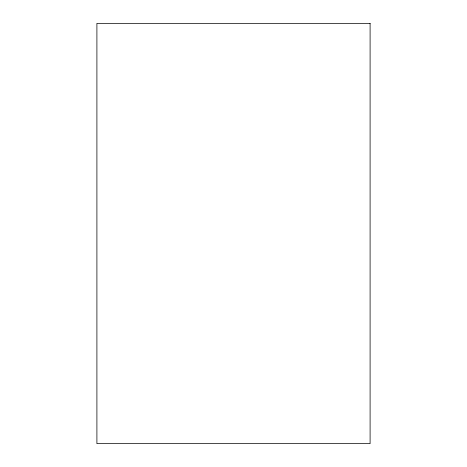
<?xml version="1.0" encoding="UTF-8"?>
<svg xmlns="http://www.w3.org/2000/svg" width="467" height="467" viewBox="0 0 467 467"><rect width="100%" height="100%" fill="white"/><g stroke="black" fill="none" stroke-linecap="round" stroke-linejoin="round"><path stroke-width="0.7" d="M370.097 23.35L96.903 23.35L96.903 443.65L370.097 443.65L370.097 23.35"/></g></svg>
